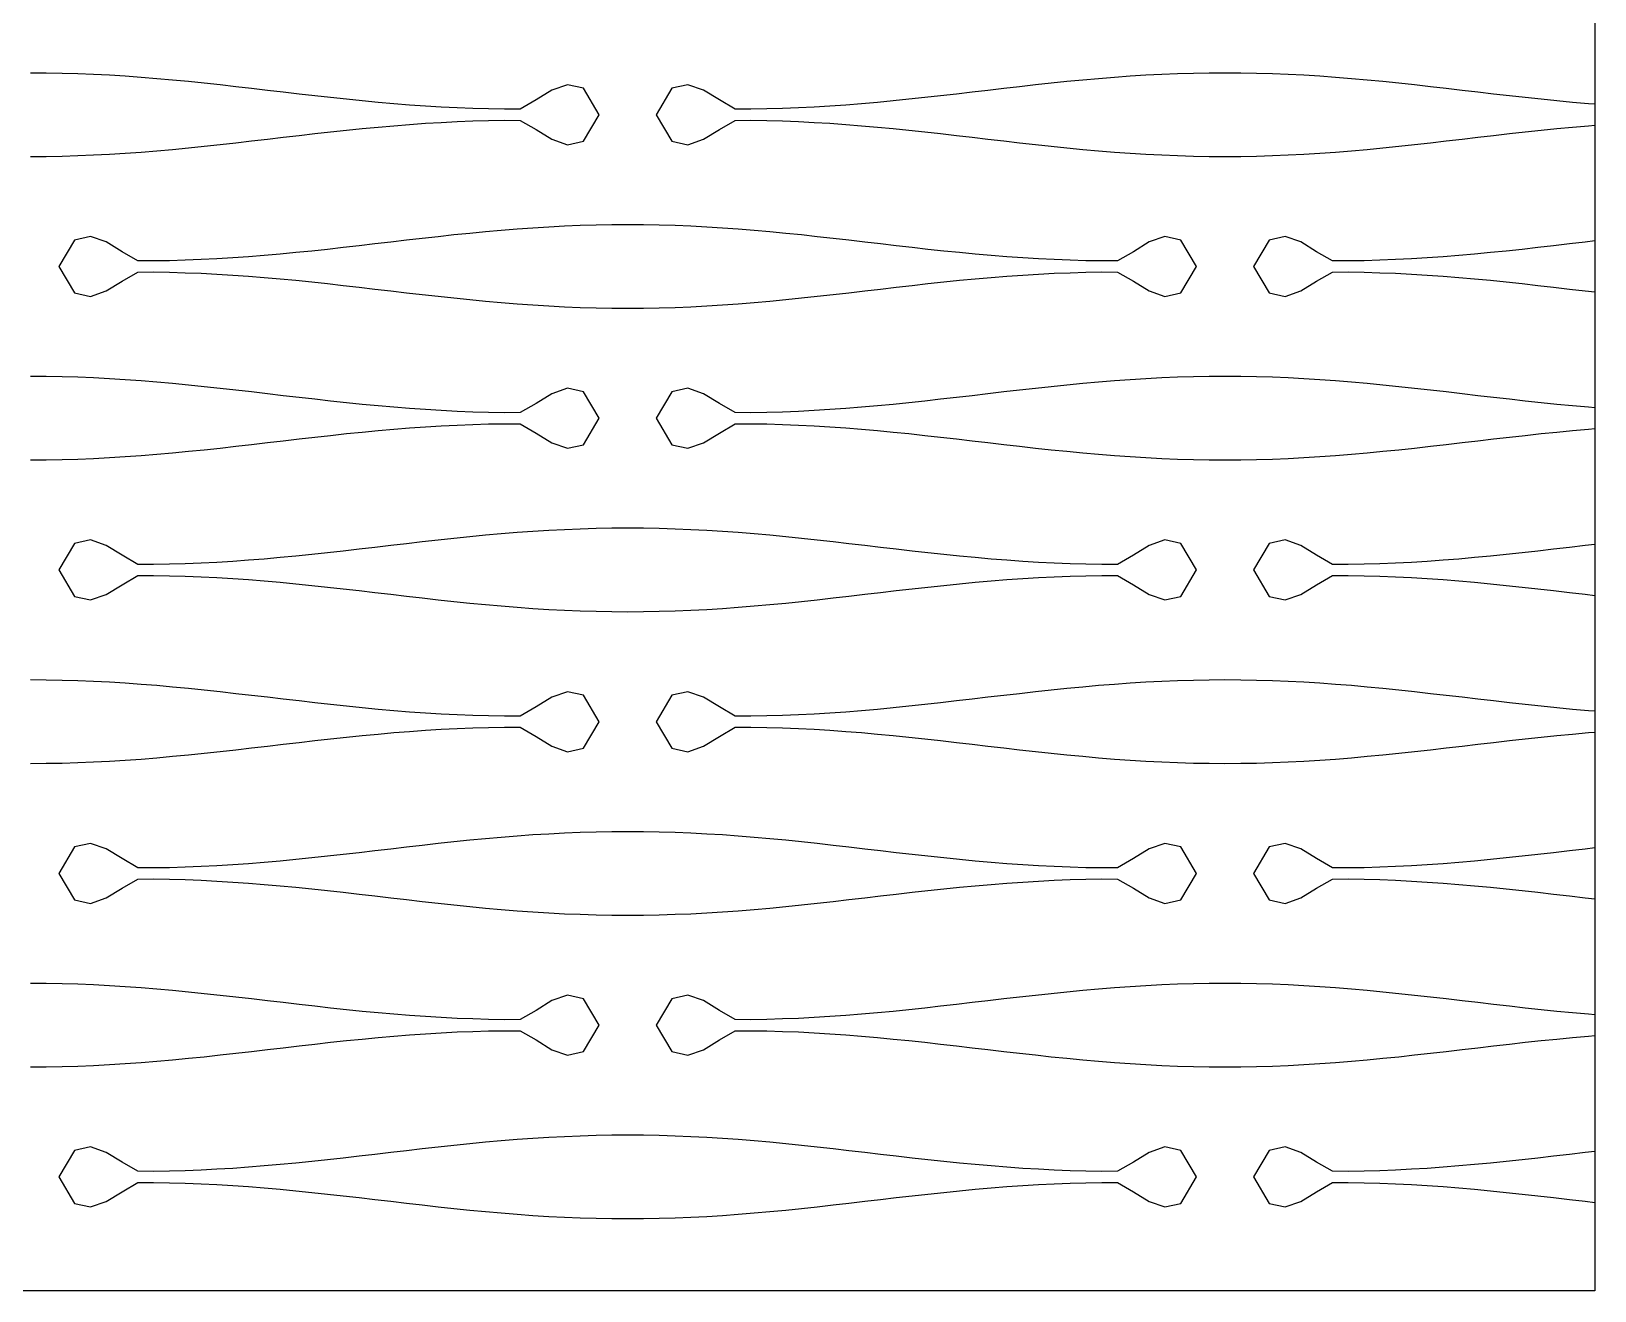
# Model space of a CAD drawing. Header units: millimetres. Extents: x 0 to 120, y 0 to 70.
# Drawn here: x 78.77 to 120, y 0 to 33.2 of the extents above; entities that cross this region are included whole.
import ezdxf

# ---------------------------------------------------------------- set-up
doc = ezdxf.new("R2010")
doc.units = ezdxf.units.MM
doc.layers.add('CUT', color=1, linetype='CONTINUOUS')

msp = doc.modelspace()

# ---------------------------------------------------------------- linework, layer by layer
at = {"layer": 'CUT'}
for points in [[(0, 70), (120, 70), (120, 0), (0, 0), (0, 70)], [(78.75, 29.9), (79.1667, 29.9025), (79.5833, 29.9099), (80, 29.9221), (80.4167, 29.9391), (80.8333, 29.9606), (81.25, 29.9865), (81.6667, 30.0164), (82.0833, 30.05), (82.5, 30.0871), (82.9167, 30.1272), (83.3333, 30.1698), (83.75, 30.2147), (84.1667, 30.2612), (84.5833, 30.3089), (85, 30.3574), (85.4167, 30.4061), (85.8333, 30.4544), (86.25, 30.5021), (86.6667, 30.5484), (87.0833, 30.5929), (87.5, 30.6353), (87.9167, 30.675), (88.3333, 30.7116), (88.75, 30.7448), (89.1667, 30.7742), (89.5833, 30.7995), (90, 30.8204), (90.4167, 30.8368), (90.8333, 30.8484), (91.25, 30.8551), (91.6667, 30.8521), (92.0833, 30.6101), (92.5, 30.3539), (92.9167, 30.2091), (93.3333, 30.3026), (93.75, 31), (93.75, 31), (93.3333, 31.6974), (92.9167, 31.7909), (92.5, 31.6461), (92.0833, 31.3899), (91.6667, 31.1479), (91.25, 31.1449), (90.8333, 31.1516), (90.4167, 31.1632), (90, 31.1796), (89.5833, 31.2005), (89.1667, 31.2258), (88.75, 31.2552), (88.3333, 31.2884), (87.9167, 31.325), (87.5, 31.3647), (87.0833, 31.4071), (86.6667, 31.4516), (86.25, 31.4979), (85.8333, 31.5456), (85.4167, 31.5939), (85, 31.6426), (84.5833, 31.6911), (84.1667, 31.7388), (83.75, 31.7853), (83.3333, 31.8302), (82.9167, 31.8728), (82.5, 31.9129), (82.0833, 31.95), (81.6667, 31.9836), (81.25, 32.0135), (80.8333, 32.0394), (80.4167, 32.0609), (80, 32.0779), (79.5833, 32.0901), (79.1667, 32.0975), (78.75, 32.1)], [(120, 31.2751), (119.8333, 31.2884), (119.4167, 31.325), (119, 31.3647), (118.5833, 31.4071), (118.1667, 31.4516), (117.75, 31.4979), (117.3333, 31.5456), (116.9167, 31.5939), (116.5, 31.6426), (116.0833, 31.6911), (115.6667, 31.7388), (115.25, 31.7853), (114.8333, 31.8302), (114.4167, 31.8728), (114, 31.9129), (113.5833, 31.95), (113.1667, 31.9836), (112.75, 32.0135), (112.3333, 32.0394), (111.9167, 32.0609), (111.5, 32.0779), (111.0833, 32.0901), (110.6667, 32.0975), (110.25, 32.1), (109.8333, 32.0975), (109.4167, 32.0901), (109, 32.0779), (108.5833, 32.0609), (108.1667, 32.0394), (107.75, 32.0135), (107.3333, 31.9836), (106.9167, 31.95), (106.5, 31.9129), (106.0833, 31.8728), (105.6667, 31.8302), (105.25, 31.7853), (104.8333, 31.7388), (104.4167, 31.6911), (104, 31.6426), (103.5833, 31.5939), (103.1667, 31.5456), (102.75, 31.4979), (102.3333, 31.4516), (101.9167, 31.4071), (101.5, 31.3647), (101.0833, 31.325), (100.6667, 31.2884), (100.25, 31.2552), (99.8333, 31.2258), (99.4167, 31.2005), (99, 31.1796), (98.5833, 31.1632), (98.1667, 31.1516), (97.75, 31.1449), (97.3333, 31.1479), (96.9167, 31.3899), (96.5, 31.6461), (96.0833, 31.7909), (95.6667, 31.6974), (95.25, 31), (95.25, 31)], [(95.25, 31), (95.6667, 30.3026), (96.0833, 30.2091), (96.5, 30.3539), (96.9167, 30.6101), (97.3333, 30.8521), (97.75, 30.8551), (98.1667, 30.8484), (98.5833, 30.8368), (99, 30.8204), (99.4167, 30.7995), (99.8333, 30.7742), (100.25, 30.7448), (100.6667, 30.7116), (101.0833, 30.675), (101.5, 30.6353), (101.9167, 30.5929), (102.3333, 30.5484), (102.75, 30.5021), (103.1667, 30.4544), (103.5833, 30.4061), (104, 30.3574), (104.4167, 30.3089), (104.8333, 30.2612), (105.25, 30.2147), (105.6667, 30.1698), (106.0833, 30.1272), (106.5, 30.0871), (106.9167, 30.05), (107.3333, 30.0164), (107.75, 29.9865), (108.1667, 29.9606), (108.5833, 29.9391), (109, 29.9221), (109.4167, 29.9099), (109.8333, 29.9025), (110.25, 29.9), (110.6667, 29.9025), (111.0833, 29.9099), (111.5, 29.9221), (111.9167, 29.9391), (112.3333, 29.9606), (112.75, 29.9865), (113.1667, 30.0164), (113.5833, 30.05), (114, 30.0871), (114.4167, 30.1272), (114.8333, 30.1698), (115.25, 30.2147), (115.6667, 30.2612), (116.0833, 30.3089), (116.5, 30.3574), (116.9167, 30.4061), (117.3333, 30.4544), (117.75, 30.5021), (118.1667, 30.5484), (118.5833, 30.5929), (119, 30.6353), (119.4167, 30.675), (119.8333, 30.7116), (120, 30.7249)], [(79.5, 27), (79.9167, 26.3026), (80.3333, 26.2091), (80.75, 26.3539), (81.1667, 26.6101), (81.5833, 26.8521), (82, 26.8551), (82.4167, 26.8484), (82.8333, 26.8368), (83.25, 26.8204), (83.6667, 26.7995), (84.0833, 26.7742), (84.5, 26.7448), (84.9167, 26.7116), (85.3333, 26.675), (85.75, 26.6353), (86.1667, 26.5929), (86.5833, 26.5484), (87, 26.5021), (87.4167, 26.4544), (87.8333, 26.4061), (88.25, 26.3574), (88.6667, 26.3089), (89.0833, 26.2612), (89.5, 26.2147), (89.9167, 26.1698), (90.3333, 26.1272), (90.75, 26.0871), (91.1667, 26.05), (91.5833, 26.0164), (92, 25.9865), (92.4167, 25.9606), (92.8333, 25.9391), (93.25, 25.9221), (93.6667, 25.9099), (94.0833, 25.9025), (94.5, 25.9), (94.9167, 25.9025), (95.3333, 25.9099), (95.75, 25.9221), (96.1667, 25.9391), (96.5833, 25.9606), (97, 25.9865), (97.4167, 26.0164), (97.8333, 26.05), (98.25, 26.0871), (98.6667, 26.1272), (99.0833, 26.1698), (99.5, 26.2147), (99.9167, 26.2612), (100.3333, 26.3089), (100.75, 26.3574), (101.1667, 26.4061), (101.5833, 26.4544), (102, 26.5021), (102.4167, 26.5484), (102.8333, 26.5929), (103.25, 26.6353), (103.6667, 26.675), (104.0833, 26.7116), (104.5, 26.7448), (104.9167, 26.7742), (105.3333, 26.7995), (105.75, 26.8204), (106.1667, 26.8368), (106.5833, 26.8484), (107, 26.8551), (107.4167, 26.8521), (107.8333, 26.6101), (108.25, 26.3539), (108.6667, 26.2091), (109.0833, 26.3026), (109.5, 27), (109.5, 27), (109.0833, 27.6974), (108.6667, 27.7909), (108.25, 27.6461), (107.8333, 27.3899), (107.4167, 27.1479), (107, 27.1449), (106.5833, 27.1516), (106.1667, 27.1632), (105.75, 27.1796), (105.3333, 27.2005), (104.9167, 27.2258), (104.5, 27.2552), (104.0833, 27.2884), (103.6667, 27.325), (103.25, 27.3647), (102.8333, 27.4071), (102.4167, 27.4516), (102, 27.4979), (101.5833, 27.5456), (101.1667, 27.5939), (100.75, 27.6426), (100.3333, 27.6911), (99.9167, 27.7388), (99.5, 27.7853), (99.0833, 27.8302), (98.6667, 27.8728), (98.25, 27.9129), (97.8333, 27.95), (97.4167, 27.9836), (97, 28.0135), (96.5833, 28.0394), (96.1667, 28.0609), (95.75, 28.0779), (95.3333, 28.0901), (94.9167, 28.0975), (94.5, 28.1), (94.0833, 28.0975), (93.6667, 28.0901), (93.25, 28.0779), (92.8333, 28.0609), (92.4167, 28.0394), (92, 28.0135), (91.5833, 27.9836), (91.1667, 27.95), (90.75, 27.9129), (90.3333, 27.8728), (89.9167, 27.8302), (89.5, 27.7853), (89.0833, 27.7388), (88.6667, 27.6911), (88.25, 27.6426), (87.8333, 27.5939), (87.4167, 27.5456), (87, 27.4979), (86.5833, 27.4516), (86.1667, 27.4071), (85.75, 27.3647), (85.3333, 27.325), (84.9167, 27.2884), (84.5, 27.2552), (84.0833, 27.2258), (83.6667, 27.2005), (83.25, 27.1796), (82.8333, 27.1632), (82.4167, 27.1516), (82, 27.1449), (81.5833, 27.1479), (81.1667, 27.3899), (80.75, 27.6461), (80.3333, 27.7909), (79.9167, 27.6974), (79.5, 27), (79.5, 27)], [(120, 27.6717), (119.75, 27.6426), (119.3333, 27.5939), (118.9167, 27.5456), (118.5, 27.4979), (118.0833, 27.4516), (117.6667, 27.4071), (117.25, 27.3647), (116.8333, 27.325), (116.4167, 27.2884), (116, 27.2552), (115.5833, 27.2258), (115.1667, 27.2005), (114.75, 27.1796), (114.3333, 27.1632), (113.9167, 27.1516), (113.5, 27.1449), (113.0833, 27.1479), (112.6667, 27.3899), (112.25, 27.6461), (111.8333, 27.7909), (111.4167, 27.6974), (111, 27), (111, 27)], [(111, 27), (111.4167, 26.3026), (111.8333, 26.2091), (112.25, 26.3539), (112.6667, 26.6101), (113.0833, 26.8521), (113.5, 26.8551), (113.9167, 26.8484), (114.3333, 26.8368), (114.75, 26.8204), (115.1667, 26.7995), (115.5833, 26.7742), (116, 26.7448), (116.4167, 26.7116), (116.8333, 26.675), (117.25, 26.6353), (117.6667, 26.5929), (118.0833, 26.5484), (118.5, 26.5021), (118.9167, 26.4544), (119.3333, 26.4061), (119.75, 26.3574), (120, 26.3283)], [(78.75, 21.9), (79.1667, 21.9025), (79.5833, 21.9099), (80, 21.9221), (80.4167, 21.9391), (80.8333, 21.9606), (81.25, 21.9865), (81.6667, 22.0164), (82.0833, 22.05), (82.5, 22.0871), (82.9167, 22.1272), (83.3333, 22.1698), (83.75, 22.2147), (84.1667, 22.2612), (84.5833, 22.3089), (85, 22.3574), (85.4167, 22.4061), (85.8333, 22.4544), (86.25, 22.5021), (86.6667, 22.5484), (87.0833, 22.5929), (87.5, 22.6353), (87.9167, 22.675), (88.3333, 22.7116), (88.75, 22.7448), (89.1667, 22.7742), (89.5833, 22.7995), (90, 22.8204), (90.4167, 22.8368), (90.8333, 22.8484), (91.25, 22.8551), (91.6667, 22.8521), (92.0833, 22.6101), (92.5, 22.3539), (92.9167, 22.2091), (93.3333, 22.3026), (93.75, 23), (93.75, 23), (93.3333, 23.6974), (92.9167, 23.7909), (92.5, 23.6461), (92.0833, 23.3899), (91.6667, 23.1479), (91.25, 23.1449), (90.8333, 23.1516), (90.4167, 23.1632), (90, 23.1796), (89.5833, 23.2005), (89.1667, 23.2258), (88.75, 23.2552), (88.3333, 23.2884), (87.9167, 23.325), (87.5, 23.3647), (87.0833, 23.4071), (86.6667, 23.4516), (86.25, 23.4979), (85.8333, 23.5456), (85.4167, 23.5939), (85, 23.6426), (84.5833, 23.6911), (84.1667, 23.7388), (83.75, 23.7853), (83.3333, 23.8302), (82.9167, 23.8728), (82.5, 23.9129), (82.0833, 23.95), (81.6667, 23.9836), (81.25, 24.0135), (80.8333, 24.0394), (80.4167, 24.0609), (80, 24.0779), (79.5833, 24.0901), (79.1667, 24.0975), (78.75, 24.1)], [(120, 23.2751), (119.8333, 23.2884), (119.4167, 23.325), (119, 23.3647), (118.5833, 23.4071), (118.1667, 23.4516), (117.75, 23.4979), (117.3333, 23.5456), (116.9167, 23.5939), (116.5, 23.6426), (116.0833, 23.6911), (115.6667, 23.7388), (115.25, 23.7853), (114.8333, 23.8302), (114.4167, 23.8728), (114, 23.9129), (113.5833, 23.95), (113.1667, 23.9836), (112.75, 24.0135), (112.3333, 24.0394), (111.9167, 24.0609), (111.5, 24.0779), (111.0833, 24.0901), (110.6667, 24.0975), (110.25, 24.1), (109.8333, 24.0975), (109.4167, 24.0901), (109, 24.0779), (108.5833, 24.0609), (108.1667, 24.0394), (107.75, 24.0135), (107.3333, 23.9836), (106.9167, 23.95), (106.5, 23.9129), (106.0833, 23.8728), (105.6667, 23.8302), (105.25, 23.7853), (104.8333, 23.7388), (104.4167, 23.6911), (104, 23.6426), (103.5833, 23.5939), (103.1667, 23.5456), (102.75, 23.4979), (102.3333, 23.4516), (101.9167, 23.4071), (101.5, 23.3647), (101.0833, 23.325), (100.6667, 23.2884), (100.25, 23.2552), (99.8333, 23.2258), (99.4167, 23.2005), (99, 23.1796), (98.5833, 23.1632), (98.1667, 23.1516), (97.75, 23.1449), (97.3333, 23.1479), (96.9167, 23.3899), (96.5, 23.6461), (96.0833, 23.7909), (95.6667, 23.6974), (95.25, 23), (95.25, 23)], [(95.25, 23), (95.6667, 22.3026), (96.0833, 22.2091), (96.5, 22.3539), (96.9167, 22.6101), (97.3333, 22.8521), (97.75, 22.8551), (98.1667, 22.8484), (98.5833, 22.8368), (99, 22.8204), (99.4167, 22.7995), (99.8333, 22.7742), (100.25, 22.7448), (100.6667, 22.7116), (101.0833, 22.675), (101.5, 22.6353), (101.9167, 22.5929), (102.3333, 22.5484), (102.75, 22.5021), (103.1667, 22.4544), (103.5833, 22.4061), (104, 22.3574), (104.4167, 22.3089), (104.8333, 22.2612), (105.25, 22.2147), (105.6667, 22.1698), (106.0833, 22.1272), (106.5, 22.0871), (106.9167, 22.05), (107.3333, 22.0164), (107.75, 21.9865), (108.1667, 21.9606), (108.5833, 21.9391), (109, 21.9221), (109.4167, 21.9099), (109.8333, 21.9025), (110.25, 21.9), (110.6667, 21.9025), (111.0833, 21.9099), (111.5, 21.9221), (111.9167, 21.9391), (112.3333, 21.9606), (112.75, 21.9865), (113.1667, 22.0164), (113.5833, 22.05), (114, 22.0871), (114.4167, 22.1272), (114.8333, 22.1698), (115.25, 22.2147), (115.6667, 22.2612), (116.0833, 22.3089), (116.5, 22.3574), (116.9167, 22.4061), (117.3333, 22.4544), (117.75, 22.5021), (118.1667, 22.5484), (118.5833, 22.5929), (119, 22.6353), (119.4167, 22.675), (119.8333, 22.7116), (120, 22.7249)], [(79.5, 19), (79.9167, 18.3026), (80.3333, 18.2091), (80.75, 18.3539), (81.1667, 18.6101), (81.5833, 18.8521), (82, 18.8551), (82.4167, 18.8484), (82.8333, 18.8368), (83.25, 18.8204), (83.6667, 18.7995), (84.0833, 18.7742), (84.5, 18.7448), (84.9167, 18.7116), (85.3333, 18.675), (85.75, 18.6353), (86.1667, 18.5929), (86.5833, 18.5484), (87, 18.5021), (87.4167, 18.4544), (87.8333, 18.4061), (88.25, 18.3574), (88.6667, 18.3089), (89.0833, 18.2612), (89.5, 18.2147), (89.9167, 18.1698), (90.3333, 18.1272), (90.75, 18.0871), (91.1667, 18.05), (91.5833, 18.0164), (92, 17.9865), (92.4167, 17.9606), (92.8333, 17.9391), (93.25, 17.9221), (93.6667, 17.9099), (94.0833, 17.9025), (94.5, 17.9), (94.9167, 17.9025), (95.3333, 17.9099), (95.75, 17.9221), (96.1667, 17.9391), (96.5833, 17.9606), (97, 17.9865), (97.4167, 18.0164), (97.8333, 18.05), (98.25, 18.0871), (98.6667, 18.1272), (99.0833, 18.1698), (99.5, 18.2147), (99.9167, 18.2612), (100.3333, 18.3089), (100.75, 18.3574), (101.1667, 18.4061), (101.5833, 18.4544), (102, 18.5021), (102.4167, 18.5484), (102.8333, 18.5929), (103.25, 18.6353), (103.6667, 18.675), (104.0833, 18.7116), (104.5, 18.7448), (104.9167, 18.7742), (105.3333, 18.7995), (105.75, 18.8204), (106.1667, 18.8368), (106.5833, 18.8484), (107, 18.8551), (107.4167, 18.8521), (107.8333, 18.6101), (108.25, 18.3539), (108.6667, 18.2091), (109.0833, 18.3026), (109.5, 19), (109.5, 19), (109.0833, 19.6974), (108.6667, 19.7909), (108.25, 19.6461), (107.8333, 19.3899), (107.4167, 19.1479), (107, 19.1449), (106.5833, 19.1516), (106.1667, 19.1632), (105.75, 19.1796), (105.3333, 19.2005), (104.9167, 19.2258), (104.5, 19.2552), (104.0833, 19.2884), (103.6667, 19.325), (103.25, 19.3647), (102.8333, 19.4071), (102.4167, 19.4516), (102, 19.4979), (101.5833, 19.5456), (101.1667, 19.5939), (100.75, 19.6426), (100.3333, 19.6911), (99.9167, 19.7388), (99.5, 19.7853), (99.0833, 19.8302), (98.6667, 19.8728), (98.25, 19.9129), (97.8333, 19.95), (97.4167, 19.9836), (97, 20.0135), (96.5833, 20.0394), (96.1667, 20.0609), (95.75, 20.0779), (95.3333, 20.0901), (94.9167, 20.0975), (94.5, 20.1), (94.0833, 20.0975), (93.6667, 20.0901), (93.25, 20.0779), (92.8333, 20.0609), (92.4167, 20.0394), (92, 20.0135), (91.5833, 19.9836), (91.1667, 19.95), (90.75, 19.9129), (90.3333, 19.8728), (89.9167, 19.8302), (89.5, 19.7853), (89.0833, 19.7388), (88.6667, 19.6911), (88.25, 19.6426), (87.8333, 19.5939), (87.4167, 19.5456), (87, 19.4979), (86.5833, 19.4516), (86.1667, 19.4071), (85.75, 19.3647), (85.3333, 19.325), (84.9167, 19.2884), (84.5, 19.2552), (84.0833, 19.2258), (83.6667, 19.2005), (83.25, 19.1796), (82.8333, 19.1632), (82.4167, 19.1516), (82, 19.1449), (81.5833, 19.1479), (81.1667, 19.3899), (80.75, 19.6461), (80.3333, 19.7909), (79.9167, 19.6974), (79.5, 19), (79.5, 19)], [(120, 19.6717), (119.75, 19.6426), (119.3333, 19.5939), (118.9167, 19.5456), (118.5, 19.4979), (118.0833, 19.4516), (117.6667, 19.4071), (117.25, 19.3647), (116.8333, 19.325), (116.4167, 19.2884), (116, 19.2552), (115.5833, 19.2258), (115.1667, 19.2005), (114.75, 19.1796), (114.3333, 19.1632), (113.9167, 19.1516), (113.5, 19.1449), (113.0833, 19.1479), (112.6667, 19.3899), (112.25, 19.6461), (111.8333, 19.7909), (111.4167, 19.6974), (111, 19), (111, 19)], [(111, 19), (111.4167, 18.3026), (111.8333, 18.2091), (112.25, 18.3539), (112.6667, 18.6101), (113.0833, 18.8521), (113.5, 18.8551), (113.9167, 18.8484), (114.3333, 18.8368), (114.75, 18.8204), (115.1667, 18.7995), (115.5833, 18.7742), (116, 18.7448), (116.4167, 18.7116), (116.8333, 18.675), (117.25, 18.6353), (117.6667, 18.5929), (118.0833, 18.5484), (118.5, 18.5021), (118.9167, 18.4544), (119.3333, 18.4061), (119.75, 18.3574), (120, 18.3283)], [(78.75, 13.9), (79.1667, 13.9025), (79.5833, 13.9099), (80, 13.9221), (80.4167, 13.9391), (80.8333, 13.9606), (81.25, 13.9865), (81.6667, 14.0164), (82.0833, 14.05), (82.5, 14.0871), (82.9167, 14.1272), (83.3333, 14.1698), (83.75, 14.2147), (84.1667, 14.2612), (84.5833, 14.3089), (85, 14.3574), (85.4167, 14.4061), (85.8333, 14.4544), (86.25, 14.5021), (86.6667, 14.5484), (87.0833, 14.5929), (87.5, 14.6353), (87.9167, 14.675), (88.3333, 14.7116), (88.75, 14.7448), (89.1667, 14.7742), (89.5833, 14.7995), (90, 14.8204), (90.4167, 14.8368), (90.8333, 14.8484), (91.25, 14.8551), (91.6667, 14.8521), (92.0833, 14.6101), (92.5, 14.3539), (92.9167, 14.2091), (93.3333, 14.3026), (93.75, 15), (93.75, 15), (93.3333, 15.6974), (92.9167, 15.7909), (92.5, 15.6461), (92.0833, 15.3899), (91.6667, 15.1479), (91.25, 15.1449), (90.8333, 15.1516), (90.4167, 15.1632), (90, 15.1796), (89.5833, 15.2005), (89.1667, 15.2258), (88.75, 15.2552), (88.3333, 15.2884), (87.9167, 15.325), (87.5, 15.3647), (87.0833, 15.4071), (86.6667, 15.4516), (86.25, 15.4979), (85.8333, 15.5456), (85.4167, 15.5939), (85, 15.6426), (84.5833, 15.6911), (84.1667, 15.7388), (83.75, 15.7853), (83.3333, 15.8302), (82.9167, 15.8728), (82.5, 15.9129), (82.0833, 15.95), (81.6667, 15.9836), (81.25, 16.0135), (80.8333, 16.0394), (80.4167, 16.0609), (80, 16.0779), (79.5833, 16.0901), (79.1667, 16.0975), (78.75, 16.1)], [(120, 15.2751), (119.8333, 15.2884), (119.4167, 15.325), (119, 15.3647), (118.5833, 15.4071), (118.1667, 15.4516), (117.75, 15.4979), (117.3333, 15.5456), (116.9167, 15.5939), (116.5, 15.6426), (116.0833, 15.6911), (115.6667, 15.7388), (115.25, 15.7853), (114.8333, 15.8302), (114.4167, 15.8728), (114, 15.9129), (113.5833, 15.95), (113.1667, 15.9836), (112.75, 16.0135), (112.3333, 16.0394), (111.9167, 16.0609), (111.5, 16.0779), (111.0833, 16.0901), (110.6667, 16.0975), (110.25, 16.1), (109.8333, 16.0975), (109.4167, 16.0901), (109, 16.0779), (108.5833, 16.0609), (108.1667, 16.0394), (107.75, 16.0135), (107.3333, 15.9836), (106.9167, 15.95), (106.5, 15.9129), (106.0833, 15.8728), (105.6667, 15.8302), (105.25, 15.7853), (104.8333, 15.7388), (104.4167, 15.6911), (104, 15.6426), (103.5833, 15.5939), (103.1667, 15.5456), (102.75, 15.4979), (102.3333, 15.4516), (101.9167, 15.4071), (101.5, 15.3647), (101.0833, 15.325), (100.6667, 15.2884), (100.25, 15.2552), (99.8333, 15.2258), (99.4167, 15.2005), (99, 15.1796), (98.5833, 15.1632), (98.1667, 15.1516), (97.75, 15.1449), (97.3333, 15.1479), (96.9167, 15.3899), (96.5, 15.6461), (96.0833, 15.7909), (95.6667, 15.6974), (95.25, 15), (95.25, 15)], [(95.25, 15), (95.6667, 14.3026), (96.0833, 14.2091), (96.5, 14.3539), (96.9167, 14.6101), (97.3333, 14.8521), (97.75, 14.8551), (98.1667, 14.8484), (98.5833, 14.8368), (99, 14.8204), (99.4167, 14.7995), (99.8333, 14.7742), (100.25, 14.7448), (100.6667, 14.7116), (101.0833, 14.675), (101.5, 14.6353), (101.9167, 14.5929), (102.3333, 14.5484), (102.75, 14.5021), (103.1667, 14.4544), (103.5833, 14.4061), (104, 14.3574), (104.4167, 14.3089), (104.8333, 14.2612), (105.25, 14.2147), (105.6667, 14.1698), (106.0833, 14.1272), (106.5, 14.0871), (106.9167, 14.05), (107.3333, 14.0164), (107.75, 13.9865), (108.1667, 13.9606), (108.5833, 13.9391), (109, 13.9221), (109.4167, 13.9099), (109.8333, 13.9025), (110.25, 13.9), (110.6667, 13.9025), (111.0833, 13.9099), (111.5, 13.9221), (111.9167, 13.9391), (112.3333, 13.9606), (112.75, 13.9865), (113.1667, 14.0164), (113.5833, 14.05), (114, 14.0871), (114.4167, 14.1272), (114.8333, 14.1698), (115.25, 14.2147), (115.6667, 14.2612), (116.0833, 14.3089), (116.5, 14.3574), (116.9167, 14.4061), (117.3333, 14.4544), (117.75, 14.5021), (118.1667, 14.5484), (118.5833, 14.5929), (119, 14.6353), (119.4167, 14.675), (119.8333, 14.7116), (120, 14.7249)], [(79.5, 11), (79.9167, 10.3026), (80.3333, 10.2091), (80.75, 10.3539), (81.1667, 10.6101), (81.5833, 10.8521), (82, 10.8551), (82.4167, 10.8484), (82.8333, 10.8368), (83.25, 10.8204), (83.6667, 10.7995), (84.0833, 10.7742), (84.5, 10.7448), (84.9167, 10.7116), (85.3333, 10.675), (85.75, 10.6353), (86.1667, 10.5929), (86.5833, 10.5484), (87, 10.5021), (87.4167, 10.4544), (87.8333, 10.4061), (88.25, 10.3574), (88.6667, 10.3089), (89.0833, 10.2612), (89.5, 10.2147), (89.9167, 10.1698), (90.3333, 10.1272), (90.75, 10.0871), (91.1667, 10.05), (91.5833, 10.0164), (92, 9.9865), (92.4167, 9.9606), (92.8333, 9.9391), (93.25, 9.9221), (93.6667, 9.9099), (94.0833, 9.9025), (94.5, 9.9), (94.9167, 9.9025), (95.3333, 9.9099), (95.75, 9.9221), (96.1667, 9.9391), (96.5833, 9.9606), (97, 9.9865), (97.4167, 10.0164), (97.8333, 10.05), (98.25, 10.0871), (98.6667, 10.1272), (99.0833, 10.1698), (99.5, 10.2147), (99.9167, 10.2612), (100.3333, 10.3089), (100.75, 10.3574), (101.1667, 10.4061), (101.5833, 10.4544), (102, 10.5021), (102.4167, 10.5484), (102.8333, 10.5929), (103.25, 10.6353), (103.6667, 10.675), (104.0833, 10.7116), (104.5, 10.7448), (104.9167, 10.7742), (105.3333, 10.7995), (105.75, 10.8204), (106.1667, 10.8368), (106.5833, 10.8484), (107, 10.8551), (107.4167, 10.8521), (107.8333, 10.6101), (108.25, 10.3539), (108.6667, 10.2091), (109.0833, 10.3026), (109.5, 11), (109.5, 11), (109.0833, 11.6974), (108.6667, 11.7909), (108.25, 11.6461), (107.8333, 11.3899), (107.4167, 11.1479), (107, 11.1449), (106.5833, 11.1516), (106.1667, 11.1632), (105.75, 11.1796), (105.3333, 11.2005), (104.9167, 11.2258), (104.5, 11.2552), (104.0833, 11.2884), (103.6667, 11.325), (103.25, 11.3647), (102.8333, 11.4071), (102.4167, 11.4516), (102, 11.4979), (101.5833, 11.5456), (101.1667, 11.5939), (100.75, 11.6426), (100.3333, 11.6911), (99.9167, 11.7388), (99.5, 11.7853), (99.0833, 11.8302), (98.6667, 11.8728), (98.25, 11.9129), (97.8333, 11.95), (97.4167, 11.9836), (97, 12.0135), (96.5833, 12.0394), (96.1667, 12.0609), (95.75, 12.0779), (95.3333, 12.0901), (94.9167, 12.0975), (94.5, 12.1), (94.0833, 12.0975), (93.6667, 12.0901), (93.25, 12.0779), (92.8333, 12.0609), (92.4167, 12.0394), (92, 12.0135), (91.5833, 11.9836), (91.1667, 11.95), (90.75, 11.9129), (90.3333, 11.8728), (89.9167, 11.8302), (89.5, 11.7853), (89.0833, 11.7388), (88.6667, 11.6911), (88.25, 11.6426), (87.8333, 11.5939), (87.4167, 11.5456), (87, 11.4979), (86.5833, 11.4516), (86.1667, 11.4071), (85.75, 11.3647), (85.3333, 11.325), (84.9167, 11.2884), (84.5, 11.2552), (84.0833, 11.2258), (83.6667, 11.2005), (83.25, 11.1796), (82.8333, 11.1632), (82.4167, 11.1516), (82, 11.1449), (81.5833, 11.1479), (81.1667, 11.3899), (80.75, 11.6461), (80.3333, 11.7909), (79.9167, 11.6974), (79.5, 11), (79.5, 11)], [(120, 11.6717), (119.75, 11.6426), (119.3333, 11.5939), (118.9167, 11.5456), (118.5, 11.4979), (118.0833, 11.4516), (117.6667, 11.4071), (117.25, 11.3647), (116.8333, 11.325), (116.4167, 11.2884), (116, 11.2552), (115.5833, 11.2258), (115.1667, 11.2005), (114.75, 11.1796), (114.3333, 11.1632), (113.9167, 11.1516), (113.5, 11.1449), (113.0833, 11.1479), (112.6667, 11.3899), (112.25, 11.6461), (111.8333, 11.7909), (111.4167, 11.6974), (111, 11), (111, 11)], [(111, 11), (111.4167, 10.3026), (111.8333, 10.2091), (112.25, 10.3539), (112.6667, 10.6101), (113.0833, 10.8521), (113.5, 10.8551), (113.9167, 10.8484), (114.3333, 10.8368), (114.75, 10.8204), (115.1667, 10.7995), (115.5833, 10.7742), (116, 10.7448), (116.4167, 10.7116), (116.8333, 10.675), (117.25, 10.6353), (117.6667, 10.5929), (118.0833, 10.5484), (118.5, 10.5021), (118.9167, 10.4544), (119.3333, 10.4061), (119.75, 10.3574), (120, 10.3283)], [(78.75, 5.9), (79.1667, 5.9025), (79.5833, 5.9099), (80, 5.9221), (80.4167, 5.9391), (80.8333, 5.9606), (81.25, 5.9865), (81.6667, 6.0164), (82.0833, 6.05), (82.5, 6.0871), (82.9167, 6.1272), (83.3333, 6.1698), (83.75, 6.2147), (84.1667, 6.2612), (84.5833, 6.3089), (85, 6.3574), (85.4167, 6.4061), (85.8333, 6.4544), (86.25, 6.5021), (86.6667, 6.5484), (87.0833, 6.5929), (87.5, 6.6353), (87.9167, 6.675), (88.3333, 6.7116), (88.75, 6.7448), (89.1667, 6.7742), (89.5833, 6.7995), (90, 6.8204), (90.4167, 6.8368), (90.8333, 6.8484), (91.25, 6.8551), (91.6667, 6.8521), (92.0833, 6.6101), (92.5, 6.3539), (92.9167, 6.2091), (93.3333, 6.3026), (93.75, 7), (93.75, 7), (93.3333, 7.6974), (92.9167, 7.7909), (92.5, 7.6461), (92.0833, 7.3899), (91.6667, 7.1479), (91.25, 7.1449), (90.8333, 7.1516), (90.4167, 7.1632), (90, 7.1796), (89.5833, 7.2005), (89.1667, 7.2258), (88.75, 7.2552), (88.3333, 7.2884), (87.9167, 7.325), (87.5, 7.3647), (87.0833, 7.4071), (86.6667, 7.4516), (86.25, 7.4979), (85.8333, 7.5456), (85.4167, 7.5939), (85, 7.6426), (84.5833, 7.6911), (84.1667, 7.7388), (83.75, 7.7853), (83.3333, 7.8302), (82.9167, 7.8728), (82.5, 7.9129), (82.0833, 7.95), (81.6667, 7.9836), (81.25, 8.0135), (80.8333, 8.0394), (80.4167, 8.0609), (80, 8.0779), (79.5833, 8.0901), (79.1667, 8.0975), (78.75, 8.1)], [(120, 7.2751), (119.8333, 7.2884), (119.4167, 7.325), (119, 7.3647), (118.5833, 7.4071), (118.1667, 7.4516), (117.75, 7.4979), (117.3333, 7.5456), (116.9167, 7.5939), (116.5, 7.6426), (116.0833, 7.6911), (115.6667, 7.7388), (115.25, 7.7853), (114.8333, 7.8302), (114.4167, 7.8728), (114, 7.9129), (113.5833, 7.95), (113.1667, 7.9836), (112.75, 8.0135), (112.3333, 8.0394), (111.9167, 8.0609), (111.5, 8.0779), (111.0833, 8.0901), (110.6667, 8.0975), (110.25, 8.1), (109.8333, 8.0975), (109.4167, 8.0901), (109, 8.0779), (108.5833, 8.0609), (108.1667, 8.0394), (107.75, 8.0135), (107.3333, 7.9836), (106.9167, 7.95), (106.5, 7.9129), (106.0833, 7.8728), (105.6667, 7.8302), (105.25, 7.7853), (104.8333, 7.7388), (104.4167, 7.6911), (104, 7.6426), (103.5833, 7.5939), (103.1667, 7.5456), (102.75, 7.4979), (102.3333, 7.4516), (101.9167, 7.4071), (101.5, 7.3647), (101.0833, 7.325), (100.6667, 7.2884), (100.25, 7.2552), (99.8333, 7.2258), (99.4167, 7.2005), (99, 7.1796), (98.5833, 7.1632), (98.1667, 7.1516), (97.75, 7.1449), (97.3333, 7.1479), (96.9167, 7.3899), (96.5, 7.6461), (96.0833, 7.7909), (95.6667, 7.6974), (95.25, 7), (95.25, 7)], [(95.25, 7), (95.6667, 6.3026), (96.0833, 6.2091), (96.5, 6.3539), (96.9167, 6.6101), (97.3333, 6.8521), (97.75, 6.8551), (98.1667, 6.8484), (98.5833, 6.8368), (99, 6.8204), (99.4167, 6.7995), (99.8333, 6.7742), (100.25, 6.7448), (100.6667, 6.7116), (101.0833, 6.675), (101.5, 6.6353), (101.9167, 6.5929), (102.3333, 6.5484), (102.75, 6.5021), (103.1667, 6.4544), (103.5833, 6.4061), (104, 6.3574), (104.4167, 6.3089), (104.8333, 6.2612), (105.25, 6.2147), (105.6667, 6.1698), (106.0833, 6.1272), (106.5, 6.0871), (106.9167, 6.05), (107.3333, 6.0164), (107.75, 5.9865), (108.1667, 5.9606), (108.5833, 5.9391), (109, 5.9221), (109.4167, 5.9099), (109.8333, 5.9025), (110.25, 5.9), (110.6667, 5.9025), (111.0833, 5.9099), (111.5, 5.9221), (111.9167, 5.9391), (112.3333, 5.9606), (112.75, 5.9865), (113.1667, 6.0164), (113.5833, 6.05), (114, 6.0871), (114.4167, 6.1272), (114.8333, 6.1698), (115.25, 6.2147), (115.6667, 6.2612), (116.0833, 6.3089), (116.5, 6.3574), (116.9167, 6.4061), (117.3333, 6.4544), (117.75, 6.5021), (118.1667, 6.5484), (118.5833, 6.5929), (119, 6.6353), (119.4167, 6.675), (119.8333, 6.7116), (120, 6.7249)], [(79.5, 3), (79.9167, 2.3026), (80.3333, 2.2091), (80.75, 2.3539), (81.1667, 2.6101), (81.5833, 2.8521), (82, 2.8551), (82.4167, 2.8484), (82.8333, 2.8368), (83.25, 2.8204), (83.6667, 2.7995), (84.0833, 2.7742), (84.5, 2.7448), (84.9167, 2.7116), (85.3333, 2.675), (85.75, 2.6353), (86.1667, 2.5929), (86.5833, 2.5484), (87, 2.5021), (87.4167, 2.4544), (87.8333, 2.4061), (88.25, 2.3574), (88.6667, 2.3089), (89.0833, 2.2612), (89.5, 2.2147), (89.9167, 2.1698), (90.3333, 2.1272), (90.75, 2.0871), (91.1667, 2.05), (91.5833, 2.0164), (92, 1.9865), (92.4167, 1.9606), (92.8333, 1.9391), (93.25, 1.9221), (93.6667, 1.9099), (94.0833, 1.9025), (94.5, 1.9), (94.9167, 1.9025), (95.3333, 1.9099), (95.75, 1.9221), (96.1667, 1.9391), (96.5833, 1.9606), (97, 1.9865), (97.4167, 2.0164), (97.8333, 2.05), (98.25, 2.0871), (98.6667, 2.1272), (99.0833, 2.1698), (99.5, 2.2147), (99.9167, 2.2612), (100.3333, 2.3089), (100.75, 2.3574), (101.1667, 2.4061), (101.5833, 2.4544), (102, 2.5021), (102.4167, 2.5484), (102.8333, 2.5929), (103.25, 2.6353), (103.6667, 2.675), (104.0833, 2.7116), (104.5, 2.7448), (104.9167, 2.7742), (105.3333, 2.7995), (105.75, 2.8204), (106.1667, 2.8368), (106.5833, 2.8484), (107, 2.8551), (107.4167, 2.8521), (107.8333, 2.6101), (108.25, 2.3539), (108.6667, 2.2091), (109.0833, 2.3026), (109.5, 3), (109.5, 3), (109.0833, 3.6974), (108.6667, 3.7909), (108.25, 3.6461), (107.8333, 3.3899), (107.4167, 3.1479), (107, 3.1449), (106.5833, 3.1516), (106.1667, 3.1632), (105.75, 3.1796), (105.3333, 3.2005), (104.9167, 3.2258), (104.5, 3.2552), (104.0833, 3.2884), (103.6667, 3.325), (103.25, 3.3647), (102.8333, 3.4071), (102.4167, 3.4516), (102, 3.4979), (101.5833, 3.5456), (101.1667, 3.5939), (100.75, 3.6426), (100.3333, 3.6911), (99.9167, 3.7388), (99.5, 3.7853), (99.0833, 3.8302), (98.6667, 3.8728), (98.25, 3.9129), (97.8333, 3.95), (97.4167, 3.9836), (97, 4.0135), (96.5833, 4.0394), (96.1667, 4.0609), (95.75, 4.0779), (95.3333, 4.0901), (94.9167, 4.0975), (94.5, 4.1), (94.0833, 4.0975), (93.6667, 4.0901), (93.25, 4.0779), (92.8333, 4.0609), (92.4167, 4.0394), (92, 4.0135), (91.5833, 3.9836), (91.1667, 3.95), (90.75, 3.9129), (90.3333, 3.8728), (89.9167, 3.8302), (89.5, 3.7853), (89.0833, 3.7388), (88.6667, 3.6911), (88.25, 3.6426), (87.8333, 3.5939), (87.4167, 3.5456), (87, 3.4979), (86.5833, 3.4516), (86.1667, 3.4071), (85.75, 3.3647), (85.3333, 3.325), (84.9167, 3.2884), (84.5, 3.2552), (84.0833, 3.2258), (83.6667, 3.2005), (83.25, 3.1796), (82.8333, 3.1632), (82.4167, 3.1516), (82, 3.1449), (81.5833, 3.1479), (81.1667, 3.3899), (80.75, 3.6461), (80.3333, 3.7909), (79.9167, 3.6974), (79.5, 3), (79.5, 3)], [(120, 3.6717), (119.75, 3.6426), (119.3333, 3.5939), (118.9167, 3.5456), (118.5, 3.4979), (118.0833, 3.4516), (117.6667, 3.4071), (117.25, 3.3647), (116.8333, 3.325), (116.4167, 3.2884), (116, 3.2552), (115.5833, 3.2258), (115.1667, 3.2005), (114.75, 3.1796), (114.3333, 3.1632), (113.9167, 3.1516), (113.5, 3.1449), (113.0833, 3.1479), (112.6667, 3.3899), (112.25, 3.6461), (111.8333, 3.7909), (111.4167, 3.6974), (111, 3), (111, 3)], [(111, 3), (111.4167, 2.3026), (111.8333, 2.2091), (112.25, 2.3539), (112.6667, 2.6101), (113.0833, 2.8521), (113.5, 2.8551), (113.9167, 2.8484), (114.3333, 2.8368), (114.75, 2.8204), (115.1667, 2.7995), (115.5833, 2.7742), (116, 2.7448), (116.4167, 2.7116), (116.8333, 2.675), (117.25, 2.6353), (117.6667, 2.5929), (118.0833, 2.5484), (118.5, 2.5021), (118.9167, 2.4544), (119.3333, 2.4061), (119.75, 2.3574), (120, 2.3283)]]:
    msp.add_lwpolyline(points, dxfattribs=at)

doc.saveas('drawing.dxf')
